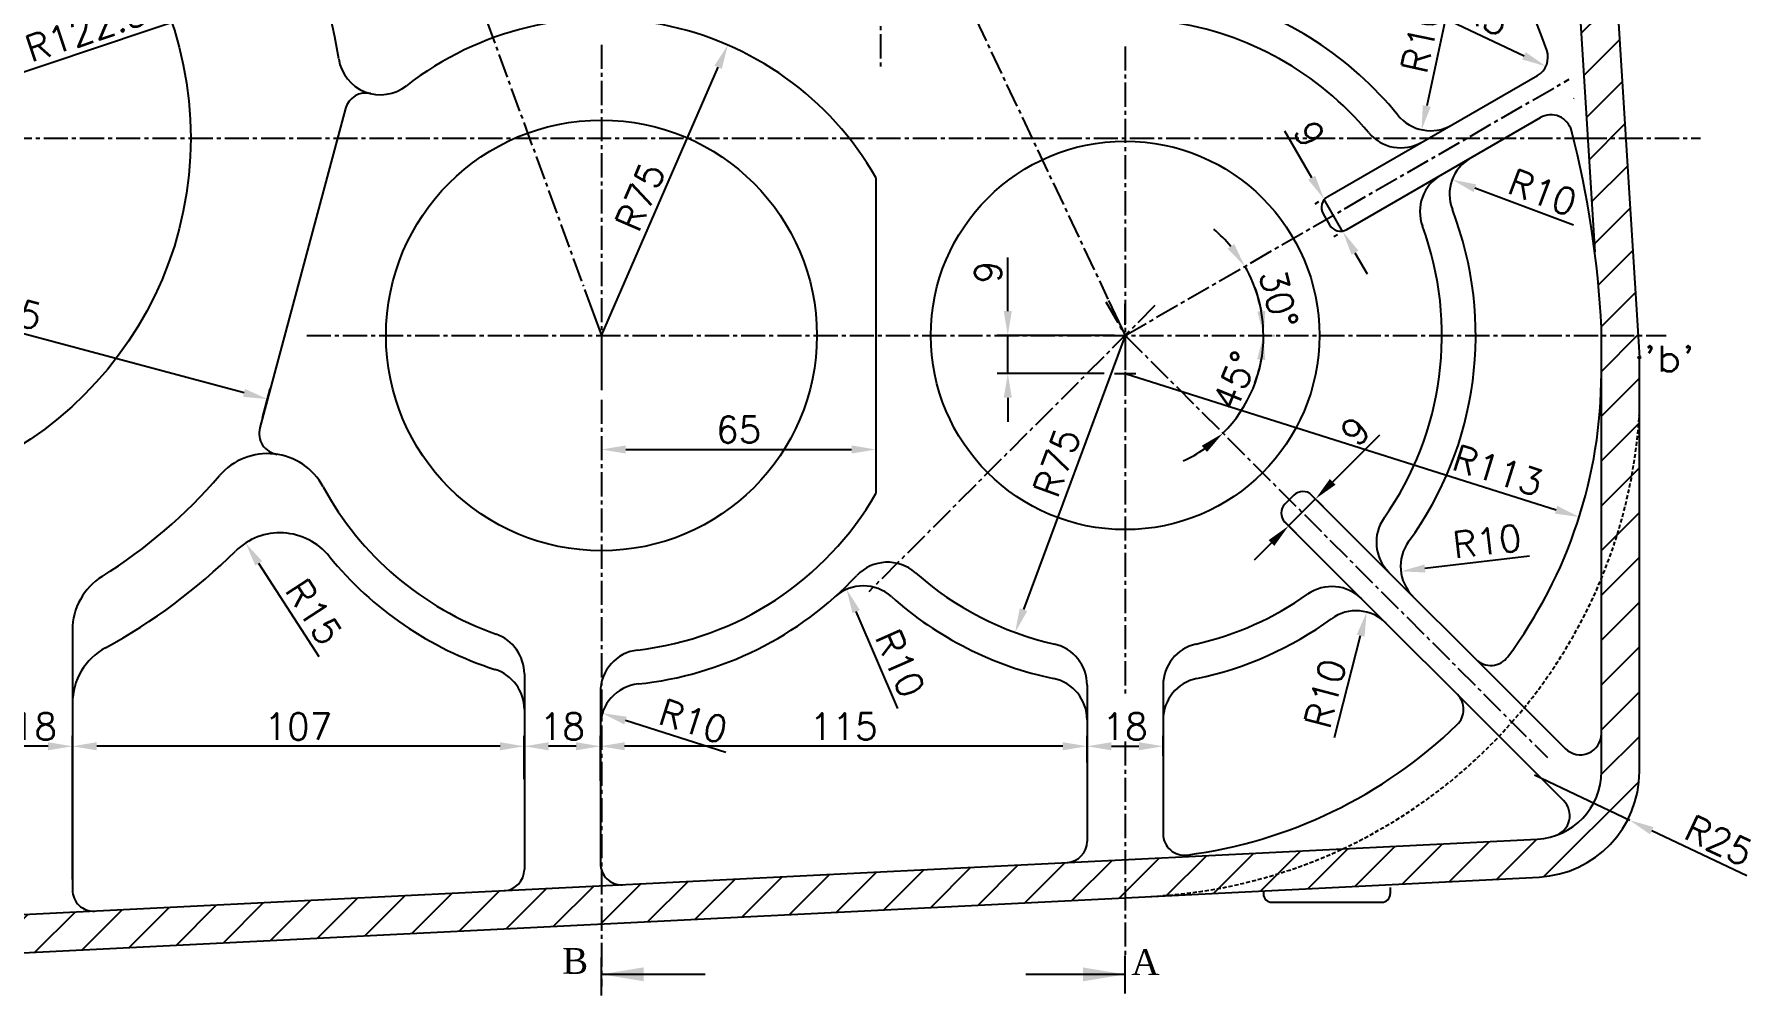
# Model space of a CAD drawing. Header units: millimetres. Extents: x -3508 to 12243, y -3609 to 4092.
# Drawn here: x 7357.6 to 7764.9, y -299.9 to -72.3 of the extents above; entities that cross this region are included whole.
import ezdxf

# ---------------------------------------------------------------- set-up
doc = ezdxf.new("R2010")
doc.units = ezdxf.units.MM
doc.header["$LTSCALE"] = 0.3
doc.header["$PDSIZE"] = -50
doc.linetypes.add('CENTER2', pattern=[28.575, 19.05, -3.175, 3.175, -3.175])
doc.linetypes.add('HIDDEN2', pattern=[4.7625, 3.175, -1.5875])
doc.layers.add('AM_8', color=1, linetype='Continuous', lineweight=25)
doc.layers.add('center', color=1, linetype='CENTER2')
doc.layers.add('hidden', color=4, linetype='HIDDEN2')
doc.styles.add('ROMANTIC', font='romantic.ttf')
doc.styles.add('rs', font='romans.shx')
doc.styles.get("Standard").update_dxf_attribs({"font": 'romans.shx', "width": 1.2})
doc.dimstyles.new('ISO-25', dxfattribs={"dimscale": 2.5, "dimtxt": 2.5, "dimasz": 2.5, "dimexe": 0.7, "dimexo": 0.625, "dimtad": 1, "dimdec": 3, "dimlfac": -1, "dimzin": 9, "dimdsep": 46, "dimtxsty": 'Standard', "dimcen": 2.5, "dimclrd": 1, "dimclre": 1, "dimclrt": 7, "dimazin": 0, "dimtfac": 0.65, "dimtdec": 3, "dimtmove": 0, "dimatfit": 3, "dimfxl": 0, "dimtolj": 1, "dimarcsym": 0})
doc.dimstyles.new('sarab', dxfattribs={"dimscale": 3, "dimtxt": 2.5, "dimasz": 2.3, "dimexe": 1, "dimexo": 1, "dimtad": 1, "dimdec": 3, "dimdsep": 46, "dimtxsty": 'rs', "dimcen": 0, "dimclrd": 1, "dimclre": 1, "dimclrt": 7, "dimadec": 3, "dimazin": 2, "dimtfac": 1, "dimtdec": 3, "dimtmove": 0, "dimatfit": 3, "dimfxl": 0, "dimarcsym": 0})
doc.dimstyles.new('sarab$0', dxfattribs={"dimscale": 3, "dimtxt": 2.5, "dimasz": 2.3, "dimexe": 1, "dimexo": 1, "dimtad": 1, "dimdec": 3, "dimdsep": 46, "dimtxsty": 'rs', "dimcen": 0, "dimclrd": 1, "dimclre": 1, "dimclrt": 7, "dimadec": 3, "dimazin": 2, "dimtfac": 1, "dimtdec": 3, "dimtmove": 0, "dimatfit": 3, "dimfxl": 0, "dimarcsym": 0})
doc.dimstyles.new('sarab$4', dxfattribs={"dimscale": 3, "dimtxt": 2.5, "dimasz": 2.3, "dimexe": 1, "dimexo": 1, "dimtad": 1, "dimdec": 3, "dimdsep": 46, "dimtxsty": 'rs', "dimcen": 0, "dimclrd": 1, "dimclre": 1, "dimclrt": 7, "dimadec": 3, "dimazin": 2, "dimtfac": 1, "dimtdec": 3, "dimtmove": 0, "dimatfit": 2, "dimfxl": 0, "dimarcsym": 0})

# ---------------------------------------------------------------- blocks, each defined once
blk = doc.blocks.new('*D2')
at = {"color": 1, "lineweight": -2, "transparency": 16777216}
for start, end in [(40.0793, 50.1586), (360, 30), (339.8414, 349.9207)]:
    blk.add_arc((7615.86, -143.57), 32.73, start, end, dxfattribs=at)
at = {"color": 1, "transparency": 16777216}
for points in [[(7641.69, -121.95), (7640.12, -123.05), (7644.21, -127.21)], [(7647.13, -149.22), (7649.04, -149.39), (7648.59, -143.57)]]:
    blk.add_solid(points, dxfattribs=at)
at = {"layer": 'Defpoints', "color": 0, "transparency": 16777216}
for p in [(7721.01, -82.87), (7646.62, -132.38), (7422.08, -143.57), (7615.86, -143.57), (7743.99, -143.57)]:
    blk.add_point(p, dxfattribs=at)
at = {"color": 7, "transparency": 16777216, "insert": (7652.26, -134.9), "char_height": 6.25, "attachment_point": 5, "rotation": 283.4033, "style": 'rs'}
blk.add_mtext('30°', dxfattribs=at)
blk = doc.blocks.new('*D3')
at = {"color": 1, "lineweight": -2, "transparency": 16777216}
blk.add_line((7651.09, -143.57), (7651.13, -143.57), dxfattribs=at)
for start, end in [(10.0676, 20.1352), (315, 0), (294.8648, 304.9324)]:
    blk.add_arc((7615.86, -143.57), 32.77, start, end, dxfattribs=at)
at = {"color": 1, "transparency": 16777216}
for points in [[(7649.08, -137.76), (7647.17, -137.93), (7648.63, -143.57)], [(7634.01, -169.7), (7635.24, -171.17), (7639.03, -166.74)]]:
    blk.add_solid(points, dxfattribs=at)
at = {"layer": 'Defpoints', "color": 0, "transparency": 16777216}
for p in [(7422.08, -143.57), (7615.86, -143.57), (7648.59, -143.57), (7647.51, -152.05), (7715.84, -243.55)]:
    blk.add_point(p, dxfattribs=at)
at = {"color": 7, "transparency": 16777216, "insert": (7641.8, -154.32), "char_height": 6.25, "attachment_point": 5, "rotation": 67.4946, "style": 'rs'}
blk.add_mtext('45°', dxfattribs=at)
blk = doc.blocks.new('*D4')
at = {"color": 1, "lineweight": -2, "transparency": 16777216}
for p, q in [((7665.01, -178.23), (7676.15, -167.1)), ((7654.58, -188.66), (7660.95, -182.29)), ((7659.7, -181.05), (7662.72, -184.06)), ((7653.34, -187.41), (7656.35, -190.43)), ((7650.52, -192.72), (7646.45, -196.79))]:
    blk.add_line(p, q, dxfattribs=at)
at = {"color": 1, "transparency": 16777216}
for points in [[(7664.34, -177.55), (7665.69, -178.91), (7660.95, -182.29)], [(7649.84, -192.05), (7651.2, -193.4), (7654.58, -188.66)]]:
    blk.add_solid(points, dxfattribs=at)
at = {"layer": 'Defpoints', "color": 0, "transparency": 16777216}
for p in [(7657.94, -179.28), (7651.57, -185.65), (7654.58, -188.66)]:
    blk.add_point(p, dxfattribs=at)
at = {"color": 7, "transparency": 16777216, "insert": (7670.36, -166.25), "char_height": 6.25, "attachment_point": 5, "rotation": 45, "style": 'rs'}
blk.add_mtext('9', dxfattribs=at)
blk = doc.blocks.new('*D5')
at = {"color": 1, "lineweight": -2, "transparency": 16777216}
for p, q in [((7588.08, -137.82), (7588.08, -125.08)), ((7613.36, -143.57), (7585.58, -143.57)), ((7588.08, -152.57), (7588.08, -143.57)), ((7610.86, -152.57), (7585.58, -152.57)), ((7588.08, -158.32), (7588.08, -164.07))]:
    blk.add_line(p, q, dxfattribs=at)
at = {"color": 1, "transparency": 16777216}
for points in [[(7587.12, -137.82), (7589.03, -137.82), (7588.08, -143.57)], [(7587.12, -158.32), (7589.03, -158.32), (7588.08, -152.57)]]:
    blk.add_solid(points, dxfattribs=at)
at = {"layer": 'Defpoints', "color": 0, "transparency": 16777216}
for p in [(7588.08, -143.57), (7615.86, -143.57), (7613.36, -152.57)]:
    blk.add_point(p, dxfattribs=at)
at = {"color": 7, "transparency": 16777216, "insert": (7583.39, -128.58), "char_height": 6.25, "attachment_point": 5, "rotation": 90, "style": 'rs'}
blk.add_mtext('9', dxfattribs=at)
blk = doc.blocks.new('*D6')
at = {"color": 1, "lineweight": -2, "transparency": 16777216}
for p, q in [((7606.86, -244.74), (7606.86, -238.37)), ((7624.86, -243.16), (7624.86, -238.37)), ((7612.61, -240.87), (7619.11, -240.87))]:
    blk.add_line(p, q, dxfattribs=at)
at = {"color": 1, "transparency": 16777216}
for points in [[(7612.61, -239.91), (7612.61, -241.83), (7606.86, -240.87)], [(7619.11, -239.91), (7619.11, -241.83), (7624.86, -240.87)]]:
    blk.add_solid(points, dxfattribs=at)
at = {"layer": 'Defpoints', "color": 0, "transparency": 16777216}
for p in [(7624.86, -240.87), (7606.86, -247.24), (7624.86, -245.66)]:
    blk.add_point(p, dxfattribs=at)
at = {"color": 7, "transparency": 16777216, "insert": (7615.86, -236.19), "char_height": 6.25, "attachment_point": 5, "style": 'rs'}
blk.add_mtext('18', dxfattribs=at)
blk = doc.blocks.new('*D7')
at = {"color": 1, "lineweight": -2, "transparency": 16777216}
for p, q in [((7491.61, -249.07), (7491.61, -238.37)), ((7601.11, -240.87), (7497.36, -240.87))]:
    blk.add_line(p, q, dxfattribs=at)
at = {"color": 1, "transparency": 16777216}
for points in [[(7497.36, -239.91), (7497.36, -241.83), (7491.61, -240.87)], [(7601.11, -239.91), (7601.11, -241.83), (7606.86, -240.87)]]:
    blk.add_solid(points, dxfattribs=at)
at = {"layer": 'Defpoints', "color": 0, "transparency": 16777216}
for p in [(7491.61, -240.87), (7606.86, -240.87), (7491.61, -251.57)]:
    blk.add_point(p, dxfattribs=at)
at = {"color": 7, "transparency": 16777216, "insert": (7549.24, -236.19), "char_height": 6.25, "attachment_point": 5, "style": 'rs'}
blk.add_mtext('115', dxfattribs=at)
blk = doc.blocks.new('*D8')
at = {"color": 1, "lineweight": -2, "transparency": 16777216}
blk.add_line((7485.86, -240.87), (7479.36, -240.87), dxfattribs=at)
at = {"color": 1, "transparency": 16777216}
for points in [[(7479.36, -239.91), (7479.36, -241.83), (7473.61, -240.87)], [(7485.86, -239.91), (7485.86, -241.83), (7491.61, -240.87)]]:
    blk.add_solid(points, dxfattribs=at)
at = {"layer": 'Defpoints', "color": 0, "transparency": 16777216}
for p in [(7473.61, -240.87), (7473.61, -240.87), (7491.61, -240.87)]:
    blk.add_point(p, dxfattribs=at)
at = {"color": 7, "transparency": 16777216, "insert": (7482.61, -236.19), "char_height": 6.25, "attachment_point": 5, "style": 'rs'}
blk.add_mtext('18', dxfattribs=at)
blk = doc.blocks.new('*D9')
at = {"color": 1, "lineweight": -2, "transparency": 16777216}
for p, q in [((7366.61, -272.4), (7366.61, -238.37)), ((7473.61, -248.66), (7473.61, -238.37)), ((7467.86, -240.87), (7372.36, -240.87))]:
    blk.add_line(p, q, dxfattribs=at)
at = {"color": 1, "transparency": 16777216}
for points in [[(7372.36, -239.91), (7372.36, -241.83), (7366.61, -240.87)], [(7467.86, -239.91), (7467.86, -241.83), (7473.61, -240.87)]]:
    blk.add_solid(points, dxfattribs=at)
at = {"layer": 'Defpoints', "color": 0, "transparency": 16777216}
for p in [(7366.61, -240.87), (7473.61, -251.16), (7366.61, -274.9)]:
    blk.add_point(p, dxfattribs=at)
at = {"color": 7, "transparency": 16777216, "insert": (7420.11, -236.19), "char_height": 6.25, "attachment_point": 5, "style": 'rs'}
blk.add_mtext('107', dxfattribs=at)
blk = doc.blocks.new('*D10')
at = {"color": 1, "lineweight": -2, "transparency": 16777216}
blk.add_line((7360.86, -240.87), (7354.36, -240.87), dxfattribs=at)
at = {"color": 1, "transparency": 16777216}
for points in [[(7354.36, -239.91), (7354.36, -241.83), (7348.61, -240.87)], [(7360.86, -239.91), (7360.86, -241.83), (7366.61, -240.87)]]:
    blk.add_solid(points, dxfattribs=at)
at = {"layer": 'Defpoints', "color": 0, "transparency": 16777216}
for p in [(7348.61, -240.87), (7348.61, -240.87), (7366.61, -240.87)]:
    blk.add_point(p, dxfattribs=at)
at = {"color": 7, "transparency": 16777216, "insert": (7357.61, -236.19), "char_height": 6.25, "attachment_point": 5, "style": 'rs'}
blk.add_mtext('18', dxfattribs=at)
blk = doc.blocks.new('*D36')
at = {"color": 1, "lineweight": -2, "transparency": 16777216}
blk.add_line((7615.86, -143.57), (7591.81, -208.51), dxfattribs=at)
at = {"color": 1, "transparency": 16777216}
blk.add_solid([(7590.91, -208.18), (7592.7, -208.84), (7589.81, -213.9)], dxfattribs=at)
at = {"layer": 'Defpoints', "color": 0, "transparency": 16777216}
for p in [(7615.86, -143.57), (7589.81, -213.9)]:
    blk.add_point(p, dxfattribs=at)
at = {"color": 7, "transparency": 16777216, "insert": (7599.71, -173.67), "char_height": 6.25, "attachment_point": 5, "rotation": 69.671, "style": 'rs'}
blk.add_mtext('R75', dxfattribs=at)
blk = doc.blocks.new('*D37')
at = {"color": 1, "lineweight": -2, "transparency": 16777216}
for p, q in [((7298.95, -132.89), (7300.78, -126.07)), ((7407.26, -157.19), (7305.69, -129.97)), ((7411.64, -163.08), (7413.46, -156.26))]:
    blk.add_line(p, q, dxfattribs=at)
at = {"color": 1, "transparency": 16777216}
for points in [[(7305.93, -129.04), (7305.44, -130.89), (7300.13, -128.48)], [(7407.51, -156.26), (7407.02, -158.11), (7412.82, -158.67)]]:
    blk.add_solid(points, dxfattribs=at)
at = {"layer": 'Defpoints', "color": 0, "transparency": 16777216}
for p in [(7300.13, -128.48), (7298.3, -135.3), (7410.99, -165.5)]:
    blk.add_point(p, dxfattribs=at)
at = {"color": 7, "transparency": 16777216, "insert": (7347.51, -136.32), "char_height": 6.25, "attachment_point": 5, "rotation": 345, "style": 'rs'}
blk.add_mtext('116.5', dxfattribs=at)
blk = doc.blocks.new('*D39')
at = {"color": 1, "lineweight": -2, "transparency": 16777216}
blk.add_line((7308.61, -96.82), (7419.26, -59.57), dxfattribs=at)
at = {"color": 1, "transparency": 16777216}
blk.add_solid([(7418.95, -58.66), (7419.57, -60.48), (7424.71, -57.73)], dxfattribs=at)
at = {"layer": 'Defpoints', "color": 0, "transparency": 16777216}
for p in [(7424.71, -57.73), (7308.61, -96.82)]:
    blk.add_point(p, dxfattribs=at)
at = {"color": 7, "transparency": 16777216, "insert": (7369.88, -71.25), "char_height": 6.25, "attachment_point": 5, "rotation": 18.6092, "style": 'rs'}
blk.add_mtext('R122.5', dxfattribs=at)
blk = doc.blocks.new('*D40')
at = {"color": 1, "lineweight": -2, "transparency": 16777216}
blk.add_line((7491.86, -143.57), (7519.5, -80.08), dxfattribs=at)
at = {"color": 1, "transparency": 16777216}
blk.add_solid([(7518.62, -79.69), (7520.38, -80.46), (7521.79, -74.8)], dxfattribs=at)
at = {"layer": 'Defpoints', "color": 0, "transparency": 16777216}
for p in [(7521.79, -74.8), (7491.86, -143.57)]:
    blk.add_point(p, dxfattribs=at)
at = {"color": 7, "transparency": 16777216, "insert": (7501.03, -110.77), "char_height": 6.25, "attachment_point": 5, "rotation": 66.4799, "style": 'rs'}
blk.add_mtext('R75', dxfattribs=at)
blk = doc.blocks.new('*D41')
at = {"color": 1, "lineweight": -2, "transparency": 16777216}
for p, q in [((7556.86, -146.07), (7556.86, -173.09)), ((7497.61, -170.59), (7551.11, -170.59))]:
    blk.add_line(p, q, dxfattribs=at)
at = {"color": 1, "transparency": 16777216}
for points in [[(7497.61, -169.63), (7497.61, -171.55), (7491.86, -170.59)], [(7551.11, -169.63), (7551.11, -171.55), (7556.86, -170.59)]]:
    blk.add_solid(points, dxfattribs=at)
at = {"layer": 'Defpoints', "color": 0, "transparency": 16777216}
for p in [(7556.86, -143.57), (7491.86, -170.59), (7556.86, -170.59)]:
    blk.add_point(p, dxfattribs=at)
at = {"color": 7, "transparency": 16777216, "insert": (7524.36, -165.9), "char_height": 6.25, "attachment_point": 5, "style": 'rs'}
blk.add_mtext('65', dxfattribs=at)
blk = doc.blocks.new('*D225')
at = {"color": 1, "lineweight": -2, "transparency": 16777216}
blk.add_line((7692.54, -64.85), (7687.27, -89.24), dxfattribs=at)
at = {"color": 1, "transparency": 16777216}
blk.add_solid([(7686.33, -89.04), (7688.21, -89.44), (7686.06, -94.86)], dxfattribs=at)
at = {"layer": 'Defpoints', "color": 0, "transparency": 16777216}
for p in [(7688.17, -85.08), (7686.06, -94.86)]:
    blk.add_point(p, dxfattribs=at)
at = {"color": 7, "transparency": 16777216, "insert": (7685.93, -73.25), "char_height": 6.25, "attachment_point": 5, "rotation": 77.8115, "style": 'rs'}
blk.add_mtext('R10', dxfattribs=at)
blk = doc.blocks.new('*D226')
at = {"color": 1, "lineweight": -2, "transparency": 16777216}
blk.add_line((7693.14, -69.21), (7710.3, -77.37), dxfattribs=at)
at = {"color": 1, "transparency": 16777216}
blk.add_solid([(7710.71, -76.5), (7709.89, -78.23), (7715.49, -79.84)], dxfattribs=at)
at = {"layer": 'Defpoints', "color": 0, "transparency": 16777216}
for p in [(7710.98, -77.69), (7715.49, -79.84)]:
    blk.add_point(p, dxfattribs=at)
at = {"color": 7, "transparency": 16777216, "insert": (7701.14, -67.82), "char_height": 6.25, "attachment_point": 5, "rotation": 334.5711, "style": 'rs'}
blk.add_mtext('R5', dxfattribs=at)
blk = doc.blocks.new('*D234')
at = {"color": 1, "lineweight": -2, "transparency": 16777216}
blk.add_line((7425.05, -219.65), (7410.74, -197.57), dxfattribs=at)
at = {"color": 1, "transparency": 16777216}
blk.add_solid([(7411.54, -197.05), (7409.93, -198.09), (7407.61, -192.74)], dxfattribs=at)
at = {"layer": 'Defpoints', "color": 0, "transparency": 16777216}
for p in [(7407.61, -192.74), (7415.77, -205.33)]:
    blk.add_point(p, dxfattribs=at)
at = {"color": 7, "transparency": 16777216, "insert": (7423.77, -209.04), "char_height": 6.25, "attachment_point": 5, "rotation": 302.9618, "style": 'rs'}
blk.add_mtext('R15', dxfattribs=at)
blk = doc.blocks.new('*D235')
at = {"color": 1, "lineweight": -2, "transparency": 16777216}
blk.add_line((7521.34, -242.31), (7497.56, -234.78), dxfattribs=at)
at = {"color": 1, "transparency": 16777216}
blk.add_solid([(7497.85, -233.86), (7497.27, -235.69), (7492.08, -233.04)], dxfattribs=at)
at = {"layer": 'Defpoints', "color": 0, "transparency": 16777216}
for p in [(7492.08, -233.04), (7501.61, -236.06)]:
    blk.add_point(p, dxfattribs=at)
at = {"color": 7, "transparency": 16777216, "insert": (7513.61, -234.94), "char_height": 6.25, "attachment_point": 5, "rotation": 342.4286, "style": 'rs'}
blk.add_mtext('R10', dxfattribs=at)
blk = doc.blocks.new('*D236')
at = {"color": 1, "lineweight": -2, "transparency": 16777216}
blk.add_line((7562.07, -231.89), (7552.18, -208.99), dxfattribs=at)
at = {"color": 1, "transparency": 16777216}
blk.add_solid([(7553.06, -208.61), (7551.3, -209.37), (7549.9, -203.71)], dxfattribs=at)
at = {"layer": 'Defpoints', "color": 0, "transparency": 16777216}
for p in [(7549.9, -203.71), (7553.86, -212.89)]:
    blk.add_point(p, dxfattribs=at)
at = {"color": 7, "transparency": 16777216, "insert": (7562.57, -221.22), "char_height": 6.25, "attachment_point": 5, "rotation": 293.3545, "style": 'rs'}
blk.add_mtext('R10', dxfattribs=at)
blk = doc.blocks.new('*D237')
at = {"color": 1, "lineweight": -2, "transparency": 16777216}
blk.add_line((7665.42, -238.83), (7671.62, -214.67), dxfattribs=at)
at = {"color": 1, "transparency": 16777216}
blk.add_solid([(7670.7, -214.43), (7672.55, -214.91), (7673.05, -209.1)], dxfattribs=at)
at = {"layer": 'Defpoints', "color": 0, "transparency": 16777216}
for p in [(7673.05, -209.1), (7670.57, -218.78)]:
    blk.add_point(p, dxfattribs=at)
at = {"color": 7, "transparency": 16777216, "insert": (7663.27, -228.37), "char_height": 6.25, "attachment_point": 5, "rotation": 75.5986, "style": 'rs'}
blk.add_mtext('R10', dxfattribs=at)
blk = doc.blocks.new('*D238')
at = {"color": 1, "lineweight": -2, "transparency": 16777216}
blk.add_line((7711.63, -195.88), (7686.85, -198.77), dxfattribs=at)
at = {"color": 1, "transparency": 16777216}
blk.add_solid([(7686.74, -197.82), (7686.96, -199.72), (7681.14, -199.44)], dxfattribs=at)
at = {"layer": 'Defpoints', "color": 0, "transparency": 16777216}
for p in [(7681.14, -199.44), (7691.07, -198.28)]:
    blk.add_point(p, dxfattribs=at)
at = {"color": 7, "transparency": 16777216, "insert": (7701.55, -192.34), "char_height": 6.25, "attachment_point": 5, "rotation": 6.6528, "style": 'rs'}
blk.add_mtext('R10', dxfattribs=at)
blk = doc.blocks.new('*D239')
at = {"color": 1, "lineweight": -2, "transparency": 16777216}
blk.add_line((7722.05, -117.46), (7698.69, -108.71), dxfattribs=at)
at = {"color": 1, "transparency": 16777216}
blk.add_solid([(7699.02, -107.81), (7698.35, -109.61), (7693.3, -106.69)], dxfattribs=at)
at = {"layer": 'Defpoints', "color": 0, "transparency": 16777216}
for p in [(7693.3, -106.69), (7702.67, -110.2)]:
    blk.add_point(p, dxfattribs=at)
at = {"color": 7, "transparency": 16777216, "insert": (7714.71, -109.7), "char_height": 6.25, "attachment_point": 5, "rotation": 339.4685, "style": 'rs'}
blk.add_mtext('R10', dxfattribs=at)
blk = doc.blocks.new('*D305')
at = {"color": 1, "lineweight": -2, "transparency": 16777216}
for p, q in [((7712.77, -247.66), (7735.35, -258.4)), ((7763.07, -271.58), (7740.54, -260.87))]:
    blk.add_line(p, q, dxfattribs=at)
at = {"color": 1, "transparency": 16777216}
blk.add_solid([(7740.95, -260), (7740.13, -261.73), (7735.35, -258.4)], dxfattribs=at)
at = {"layer": 'Defpoints', "color": 0, "transparency": 16777216}
for p in [(7712.77, -247.66), (7735.35, -258.4)]:
    blk.add_point(p, dxfattribs=at)
at = {"color": 7, "transparency": 16777216, "insert": (7756.42, -263.22), "char_height": 6.25, "attachment_point": 5, "rotation": 334.5688, "style": 'rs'}
blk.add_mtext('R25', dxfattribs=at)
blk = doc.blocks.new('*D1086')
at = {"color": 1, "lineweight": -2, "transparency": 16777216}
blk.add_line((7615.86, -152.57), (7717.88, -184.85), dxfattribs=at)
at = {"color": 1, "transparency": 16777216}
blk.add_solid([(7718.17, -183.93), (7717.59, -185.76), (7723.36, -186.58)], dxfattribs=at)
at = {"layer": 'Defpoints', "color": 0, "transparency": 16777216}
for p in [(7615.86, -152.57), (7723.36, -186.58)]:
    blk.add_point(p, dxfattribs=at)
at = {"color": 7, "transparency": 16777216, "insert": (7704.1, -175.57), "char_height": 6.25, "attachment_point": 5, "rotation": 342.4451, "style": 'rs'}
blk.add_mtext('R113', dxfattribs=at)
blk = doc.blocks.new('*D1103')
at = {"color": 1, "lineweight": -2, "transparency": 16777216}
for p, q in [((7660.03, -106.24), (7653.66, -95.2)), ((7661.68, -111.93), (7660.74, -112.47)), ((7667.41, -119.01), (7662.91, -111.22)), ((7666.18, -119.72), (7665.24, -120.26)), ((7670.28, -123.99), (7673.16, -128.97))]:
    blk.add_line(p, q, dxfattribs=at)
at = {"color": 1, "transparency": 16777216}
for points in [[(7660.86, -105.76), (7659.21, -106.71), (7662.91, -111.22)], [(7671.11, -123.51), (7669.46, -124.47), (7667.41, -119.01)]]:
    blk.add_solid(points, dxfattribs=at)
at = {"layer": 'Defpoints', "color": 0, "transparency": 16777216}
for p in [(7662.91, -111.22), (7663.84, -110.68), (7668.34, -118.47)]:
    blk.add_point(p, dxfattribs=at)
at = {"color": 7, "transparency": 16777216, "insert": (7659.47, -95.88), "char_height": 6.25, "attachment_point": 5, "rotation": 300, "style": 'rs'}
blk.add_mtext('9', dxfattribs=at)

msp = doc.modelspace()

# ---------------------------------------------------------------- hatches: boundary and pattern name
msp.add_hatch(color=256).paths.add_polyline_path([(7737.3433, -148.8036, 1), (7737.8433, -148.8036, 1)])
at = {"layer": 'AM_8'}
h = msp.add_hatch(dxfattribs=at)
h.set_pattern_fill('_U', color=256, scale=7.5, angle=45, style=0, pattern_type=0)
h.set_pattern_definition([(45, (0, 0), (-5.303301, 5.303301), [])])
h.paths.add_polyline_path([(7186.2827, -248.6793, -0.22474598), (7188.1135, -252.5466), (7188.1135, -272.3235, 0.41421356), (7193.1135, -277.3235), (7218.6135, -277.3235), (7218.6135, -269.812, -0.04964092)], flags=17)
h.paths.add_polyline_path([(7218.6135, -269.812), (7218.6135, -277.3235), (7234.8249, -277.3235, -0.02291862)], flags=17)
h.paths.add_polyline_path([(7308.6135, -291.8235, -0.02572973), (7288.5841, -290.7922, -0.36879275), (7291.1135, -293.755), (7291.1135, -296.8235, 0.41421356), (7294.1135, -299.8235), (7308.6135, -299.8235)])
h.paths.add_polyline_path([(7326.1135, -293.7485, -0.27450317), (7327.6774, -291.1146), (7318.3377, -291.5809, -0.01247274), (7308.6135, -291.8235), (7308.6135, -299.8235), (7323.1135, -299.8235, 0.41421356), (7326.1135, -296.8235)])
h.paths.add_polyline_path([(7192.1135, 93.6765), (7157.6135, 93.6765), (7156.9785, 89.6765), (7195.1135, 89.6765), (7195.1135, 90.6765, 0.41421356)])
h.paths.add_polyline_path([(7140.5412, -176.496, -0.11111958), (7138.6135, -167.9291), (7138.6135, -96.8235), (7129.6135, -96.8235), (7129.6135, -167.9291, 0.11111959), (7132.4087, -180.3512, 0.28975725), (7308.6135, -291.8235), (7308.6135, -282.8235, -0.28975726)])
h.paths.add_polyline_path([(7140.7159, -70.1702), (7161.4189, 60.2443, -0.36881883), (7171.2952, 68.6765), (7192.1135, 68.6765), (7193.3468, 68.9417, 0.29491517), (7195.1135, 71.6765), (7195.1135, 89.6765), (7156.9785, 89.6765), (7131.8272, -68.7591, 0.03937884), (7129.6135, -96.8235), (7138.6135, -96.8235, -0.03937884)])
h.paths.add_polyline_path([(7722.6135, 93.6765), (7690.6135, 93.6765, 0.41421356), (7687.6135, 90.6765), (7687.6135, 89.6765), (7722.8609, 89.6765)])
h.paths.add_polyline_path([(7737.6135, -162.3798), (7737.6135, -152.5735, 0.01544673), (7737.3807, -145.0409), (7737.29, -143.5735), (7728.6135, -143.5735), (7728.6135, -201.1722, 0.08215488)])
h.paths.add_polyline_path([(7734.398, -96.8235), (7725.3808, -96.8235), (7727.0504, -123.8143, -0.01979954), (7728.6135, -141.876), (7728.6135, -143.5735), (7737.29, -143.5735)])
h.paths.add_polyline_path([(7722.8609, 89.6765), (7687.6135, 89.6765), (7687.6135, 71.6765, 0.41421356), (7690.6135, 68.6765), (7710.4426, 68.6765, -0.39623164), (7715.433, 63.9852), (7725.3808, -96.8235), (7734.398, -96.8235)])
h.paths.add_polyline_path([(7615.8635, -267.7143), (7491.8635, -273.9056), (7491.8635, -282.9168), (7615.8635, -276.7255)])
h.paths.add_polyline_path([(7667.4305, -265.1396), (7615.8635, -267.7143), (7615.8635, -276.7255), (7621.9474, -276.4218, 0.09692988)])
h.paths.add_polyline_path([(7713.8602, -271.8326, 0.39967594), (7737.6135, -246.8637), (7737.6135, -162.3798, -0.08215488), (7728.6135, -201.1722), (7728.6135, -246.8637, -0.39967594), (7713.4114, -262.8438), (7667.4305, -265.1396, -0.09692988), (7621.9474, -276.4218)])
edge = h.paths.add_edge_path()
edge.add_line((7491.8635, -282.9168), (7318.3377, -291.5809))
edge.add_arc((7308.6135, -96.8235), 195, 270.000001, 272.858395, ccw=False)
edge.add_line((7308.6135, -291.8235), (7308.6135, -282.8235))
edge.add_arc((7308.6135, -96.8235), 186, 270.000001, 272.858395)
edge.add_line((7317.8889, -282.5921), (7491.8635, -273.9056))
edge.add_line((7491.8635, -273.9056), (7491.8635, -282.9168))
h.paths.add_polyline_path([(7185.238, 74.5544), (7185.238, 87.7985), (7175.863, 87.7985), (7175.863, 74.5544)], flags=24)

# ---------------------------------------------------------------- linework, layer by layer
for p, q in [((7722.6135, 93.6765), (7737.6135, -148.8036)), ((7715.433, 63.9852), (7727.0504, -123.8143)), ((7663.843, -110.6764), (7713.4761, -82.0207)), ((7722.0603, -87.457), (7722.1626, -87.3979)), ((7431.253, -89.8714), (7410.9891, -165.497)), ((7668.343, -118.4707), (7714.1881, -92.002)), ((7556.8635, -106.157), (7556.8635, -180.9901)), ((7662.7449, -114.7745), (7664.2449, -117.3726)), ((7728.6135, -246.8637), (7728.6135, -141.876)), ((7737.6135, -149.0528), (7737.6135, -148.5545)), ((7737.6135, -246.8637), (7737.6135, -148.8036)), ((7655.8148, -181.404), (7653.6937, -183.5251)), ((7655.8153, -181.4035), (7655.8148, -181.404)), ((7660.0254, -181.3715), (7720.078, -241.4241)), ((7653.6935, -187.7675), (7719.674, -253.748)), ((7366.6135, -213.345), (7366.6135, -274.9034)), ((7473.6135, -223.7417), (7473.6135, -270.0602)), ((7491.6135, -228.0125), (7491.6135, -268.6622)), ((7606.8635, -226.4228), (7606.8635, -263.4071)), ((7624.8635, -226.4228), (7624.8635, -261.6623)), ((7317.8889, -282.5921), (7713.4114, -262.8438)), ((7327.6774, -291.1146), (7713.8602, -271.8326)), ((7648.6135, -275.0903), (7648.6135, -275.8235)), ((7648.6135, -275.0903), (7648.6135, -275.3235)), ((7678.6135, -274.3235), (7678.6135, -275.3235)), ((7678.6135, -274.3235), (7678.6135, -275.8235)), ((7650.6135, -277.8235), (7676.6135, -277.8235))]:
    msp.add_line(p, q)
at = {"color": 60}
for p, q in [((7487.8844, -132.6605), (7491.8635, -143.5735)), ((7611.9519, -135.2881), (7615.8635, -143.5735)), ((7491.8635, -143.5735), (7491.8635, -156.4984)), ((7615.8635, -143.5735), (7615.8635, -151.8344)), ((7491.8635, -299.9171), (7491.8635, -290.9002)), ((7615.8635, -299.403), (7615.8635, -290.3861))]:
    msp.add_line(p, q, dxfattribs=at)
at = {"color": 1}
for p, q in [((7615.8635, -141.0735), (7615.8635, -136.0735)), ((7613.3635, -152.5735), (7618.3635, -152.5735))]:
    msp.add_line(p, q, dxfattribs=at)
for centre, radius in [((7308.6135, -96.8235), 86), ((7491.8635, -143.5735), 51), ((7615.8635, -143.5735), 46), ((7737.5933, -148.8036), 0.25)]:
    msp.add_circle(centre, radius)
for centre, radius, start, end in [((7499.8635, -152.5735), 229, 19.529911, 45.311244), ((7308.6135, -96.8235), 122.5, 8.791049, 48.021531), ((7615.8635, -143.5735), 83, 38.969808, 75.235649), ((7491.8635, -143.5735), 75, 29.926435, 127.978915), ((7615.8635, -143.5735), 75, 39.822022, 81.807734), ((7710.9761, -77.6906), 5, 300, 19.529911), ((7439.5569, -76.5734), 10, 188.791049, 307.978915), ((7436.0826, -91.1655), 5, 76.607364, 165), ((7688.1689, -85.0848), 10, 218.969808, 300), ((7716.6881, -96.3321), 5, 14.541305, 120), ((7681.1467, -89.1391), 10, 219.822022, 300), ((7499.8635, -152.5735), 229, 2.677488, 14.541305), ((7702.6689, -110.1996), 10, 120, 201.030192), ((7695.6467, -114.2539), 10, 120, 200.177978), ((7665.343, -113.2745), 3, 120, 210), ((7615.8635, -143.5735), 83, 323.969813, 21.030192), ((7666.843, -115.8726), 3, 210, 300), ((7615.8635, -143.5735), 75, 324.822028, 20.177978), ((7491.8635, -143.4868), 237.0309, 2.886308, 2.894619), ((7615.8635, -152.5735), 112.75, 323.466396, 0), ((7615.6135, -154.5735), 122, 0, 0.409645), ((7415.8188, -166.7911), 5, 165, 261.29955), ((7412.7934, -186.5609), 15, 28.531238, 139.259384), ((7308.6135, -96.8235), 122.5, 302.066899, 319.259384), ((7491.8635, -143.5735), 75, 208.531238, 250.58835), ((7491.8635, -143.5735), 75, 276.586662, 330.073565), ((7657.9364, -183.5251), 3, 45.88756, 135), ((7655.815, -185.6464), 3, 135, 225), ((7685.3396, -192.5436), 10, 144.822028, 225), ((7415.7705, -205.3299), 15, 39.062455, 134.641503), ((7308.6135, -96.8235), 137.5, 298.599782, 314.641503), ((7691.0733, -198.2772), 10, 143.969813, 225), ((7491.8635, -143.5735), 83, 219.062455, 252.316216), ((7559.6054, -207.2919), 10, 48.558152, 136.753084), ((7381.6135, -213.345), 15, 122.066899, 180), ((7491.8635, -143.5735), 83, 276.017875, 316.753084), ((7553.8635, -212.8917), 10, 48.189686, 131.81031), ((7615.8635, -143.5735), 75, 228.558152, 257.083588), ((7664.8335, -213.0497), 10, 45, 125.177984), ((7615.8635, -143.5735), 83, 228.189686, 258.211417), ((7615.8635, -143.5735), 75, 282.916422, 305.177984), ((7615.8635, -143.5735), 83, 281.788592, 306.030197), ((7670.5672, -218.7833), 10, 45, 126.030197), ((7463.6135, -223.7417), 10, 0, 70.58835), ((7381.6135, -230.7162), 15, 118.599782, 180), ((7501.6135, -228.0125), 10, 96.586662, 180), ((7596.8635, -226.4228), 10, 0, 77.083588), ((7634.8635, -226.4228), 10, 102.916422, 180), ((7702.4415, -216.7165), 5, 225, 323.466396), ((7463.6135, -232.1791), 10, 0, 72.316216), ((7501.6135, -236.061), 10, 96.017875, 180), ((7596.8635, -234.612), 10, 0, 78.211417), ((7634.8635, -234.612), 10, 101.788592, 180), ((7691.0038, -232.1489), 5, 314.086505, 45), ((7615.8635, -154.5735), 113, 277.448191, 314.086505), ((7723.6135, -237.8885), 5, 225, 0), ((7712.6135, -246.8637), 16, 272.858395, 0), ((7712.6135, -246.8637), 25, 272.858395, 0), ((7716.1385, -257.2836), 5, 288.690398, 45), ((7601.8635, -263.4071), 5, 272.858395, 0), ((7629.8635, -261.6623), 5, 180, 277.448191), ((7496.6135, -268.6622), 5, 180, 272.858395), ((7468.6135, -270.0602), 5, 272.858395, 0), ((7371.6135, -274.9034), 5, 180, 272.858395), ((7650.6135, -275.8235), 2, 180, 270), ((7676.6135, -275.8235), 2, 270, 0)]:
    msp.add_arc(centre, radius, start, end)
at = {"layer": 'center'}
for p, q in [((7557.9135, -20.8235), (7557.9135, -80.4322)), ((7562.192, -29.8862), (7611.7992, -134.9645)), ((7455.8462, -44.7932), (7487.608, -131.9026)), ((7491.8635, -74.7306), (7491.8635, -143.5735)), ((7615.8635, -75.1399), (7615.8635, -143.5735)), ((7615.8635, -143.5735), (7721.0115, -82.8663)), ((7119.8007, -96.8235), (7724.2558, -96.8235)), ((7724.1638, -96.8235), (7752.1133, -96.8235)), ((7622.9137, -136.5234), (7555.1759, -204.2611)), ((7611.2603, -135.6005), (7615.8635, -143.5735)), ((7422.0767, -143.5735), (7743.9898, -143.5735)), ((7615.8635, -143.5735), (7715.8446, -243.5547)), ((7615.8635, -152.1646), (7615.8635, -228.582)), ((7491.8635, -158.8235), (7491.8635, -297.7604)), ((7615.8635, -239.7474), (7615.8635, -290.3861))]:
    msp.add_line(p, q, dxfattribs=at)
at = {"layer": 'hidden'}
for start, end in [(318.655402, 356.331403), (272.858395, 318.655402)]:
    msp.add_arc((7615.8635, -154.5735), 122, start, end, dxfattribs=at)

# ---------------------------------------------------------------- texts
at = {"width": 1.2}
msp.add_text("'b'", height=6.1, dxfattribs=at).set_placement((7738.5157, -152.1009))
at = {"style": 'ROMANTIC'}
for s, p in [('B', (7482.5701, -294.7585)), ('A', (7617.3413, -295.0497))]:
    msp.add_text(s, height=6.1, dxfattribs=at).set_placement(p)

# ---------------------------------------------------------------- dimensions: what is measured, and where the dimension line sits
for center, mpoint, dimstyle, override, picture, middle in [((7308.6135, -96.8235), (7424.7088, -57.7323), 'sarab', {"dimscale": 2.5, "dimdec": 2, "dimadec": 2, "dimtdec": 2, "dimatfit": 0}, '*D39', (7371.3749, -75.6907)), ((7688.1689, -85.0848), (7686.0576, -94.8594), 'sarab', {"dimscale": 2.5, "dimdec": 2, "dimadec": 2, "dimtdec": 2, "dimtmove": 1, "dimatfit": 0}, '*D225', (7690.512, -74.2368)), ((7710.9761, -77.6906), (7715.4917, -79.8375), 'sarab', {"dimscale": 2.5, "dimdec": 2, "dimadec": 2, "dimtdec": 2, "dimtmove": 1, "dimatfit": 0}, '*D226', (7699.1254, -72.0561)), ((7491.8635, -143.5735), (7521.7938, -74.8045), 'sarab', {"dimscale": 2.5, "dimdec": 2, "dimadec": 2, "dimtdec": 2, "dimatfit": 0}, '*D40', (7505.3284, -112.636)), ((7702.6689, -110.1996), (7693.3041, -106.6924), 'sarab', {"dimscale": 2.5, "dimdec": 2, "dimadec": 2, "dimtdec": 2, "dimtmove": 1, "dimatfit": 0}, '*D239', (7713.0622, -114.092)), ((7615.8635, -143.5735), (7589.8078, -213.9021), 'sarab', {"dimscale": 2.5, "dimdec": 2, "dimadec": 2, "dimtdec": 2, "dimatfit": 0}, '*D36', (7604.1087, -175.3016)), ((7615.8635, -152.5735), (7723.3625, -186.5812), 'sarab$4', {"dimscale": 2.5, "dimdec": 0, "dimadec": 2, "dimtdec": 2, "dimatfit": 0}, '*D1086', (7702.685, -180.0398)), ((7691.0733, -198.2772), (7681.1406, -199.4357), 'sarab', {"dimscale": 2.5, "dimdec": 2, "dimadec": 2, "dimtdec": 2, "dimtmove": 1, "dimatfit": 0}, '*D238', (7702.0967, -196.9914)), ((7415.7705, -205.3299), (7407.6093, -192.7444), 'sarab', {"dimscale": 2.5, "dimdec": 2, "dimadec": 2, "dimtdec": 2, "dimtmove": 1, "dimatfit": 0}, '*D234', (7419.832, -211.5933)), ((7553.8635, -212.8917), (7549.8993, -203.711), 'sarab', {"dimscale": 2.5, "dimdec": 2, "dimadec": 2, "dimtdec": 2, "dimtmove": 1, "dimatfit": 0}, '*D236', (7558.263, -223.0806)), ((7670.5672, -218.7833), (7673.0543, -209.0975), 'sarab', {"dimscale": 2.5, "dimdec": 2, "dimadec": 2, "dimtdec": 2, "dimtmove": 1, "dimatfit": 0}, '*D237', (7667.8069, -229.5328)), ((7501.6135, -236.061), (7492.0801, -233.0421), 'sarab', {"dimscale": 2.5, "dimdec": 2, "dimadec": 2, "dimtdec": 2, "dimtmove": 1, "dimatfit": 0}, '*D235', (7512.1939, -239.4115))]:
    dim = msp.add_radius_dim(center=center, mpoint=mpoint, dimstyle=dimstyle, override=override)
    dim.commit()
    dim.dimension.update_dxf_attribs({"geometry": picture, "text_midpoint": middle, "dimtype": 164})
for base, line1, line2, picture, middle in [((7646.6178, -132.3799), ((7422.0767, -143.5735), (7743.9898, -143.5735)), ((7615.8635, -143.5735), (7721.0115, -82.8663)), '*D2', (7647.7001, -135.987)), ((7647.513, -152.054), ((7615.8635, -143.5735), (7715.8446, -243.5547)), ((7422.0767, -143.5735), (7648.5915, -143.5735)), '*D3', (7646.1341, -156.1154))]:
    dim = msp.add_angular_dim_2l(base=base, line1=line1, line2=line2, dimstyle='sarab', override={"dimscale": 2.5, "dimdec": 2, "dimadec": 2, "dimtdec": 2, "dimatfit": 0})
    dim.commit()
    dim.dimension.update_dxf_attribs({"geometry": picture, "text_midpoint": middle, "dimtype": 162})
dim = msp.add_aligned_dim(p1=(7668.343, -118.4707), p2=(7663.843, -110.6764), distance=1.0774, dimstyle='sarab$0', override={"dimscale": 2.5, "dimdec": 2, "dimadec": 2, "dimtdec": 2, "dimatfit": 0})
dim.commit()
dim.dimension.update_dxf_attribs({"geometry": '*D1103', "text_midpoint": (7659.4709, -95.8836)})
dim = msp.add_linear_dim(base=(7300.1311, -128.4803), p1=(7410.9891, -165.497), p2=(7298.303, -135.3028), angle=165, text='116.5', dimstyle='sarab', override={"dimscale": 2.5, "dimdec": 2, "dimadec": 2, "dimtdec": 2, "dimatfit": 0})
dim.commit()
dim.dimension.update_dxf_attribs({"geometry": '*D37', "text_midpoint": (7346.2919, -140.849), "dimtype": 161})
for base, p1, p2, angle, picture, middle, dimtype in [((7588.076, -143.5735), (7613.3635, -152.5735), (7615.8635, -143.5735), 90, '*D5', (7588.076, -128.5765), 160), ((7654.5844, -188.6584), (7657.9364, -179.2824), (7651.5724, -185.6464), 225, '*D4', (7673.6737, -169.569), 161)]:
    dim = msp.add_linear_dim(base=base, p1=p1, p2=p2, angle=angle, dimstyle='sarab', override={"dimscale": 2.5, "dimdec": 2, "dimadec": 2, "dimtdec": 2, "dimatfit": 0})
    dim.commit()
    dim.dimension.update_dxf_attribs({"geometry": picture, "text_midpoint": middle, "dimtype": dimtype})
for base, p1, p2, picture, middle in [((7556.8635, -170.5924), (7491.8635, -170.5924), (7556.8635, -143.5735), '*D41', (7524.3635, -165.9049)), ((7348.6135, -240.8726), (7366.6135, -240.8726), (7348.6135, -240.8726), '*D10', (7357.6135, -236.1851)), ((7366.6135, -240.8726), (7473.6135, -251.1634), (7366.6135, -274.9034), '*D9', (7420.1135, -236.1851)), ((7473.6135, -240.8726), (7491.6135, -240.8726), (7473.6135, -240.8726), '*D8', (7482.6135, -236.1851)), ((7624.8635, -240.8726), (7606.8635, -247.2412), (7624.8635, -245.6623), '*D6', (7615.8635, -236.1851))]:
    dim = msp.add_linear_dim(base=base, p1=p1, p2=p2, dimstyle='sarab', override={"dimscale": 2.5, "dimdec": 2, "dimadec": 2, "dimtdec": 2, "dimatfit": 0})
    dim.commit()
    dim.dimension.update_dxf_attribs({"geometry": picture, "text_midpoint": middle})
dim = msp.add_linear_dim(base=(7491.6135, -240.8726), p1=(7606.8635, -240.8726), p2=(7491.6135, -251.5734), text='115', dimstyle='sarab', override={"dimscale": 2.5, "dimdec": 2, "dimadec": 2, "dimtdec": 2, "dimatfit": 0})
dim.commit()
dim.dimension.update_dxf_attribs({"geometry": '*D7', "text_midpoint": (7549.2385, -236.1851)})
dim = msp.add_radius_dim(center=(7712.7721, -247.6606), mpoint=(7735.3496, -258.3963), dimstyle='sarab', override={"dimscale": 2.5, "dimdec": 2, "dimcen": 2.5, "dimadec": 2, "dimtdec": 2})
dim.commit()
dim.dimension.update_dxf_attribs({"geometry": '*D305', "text_midpoint": (7756.4164, -263.2232)})

# ---------------------------------------------------------------- leaders
for points in [[(7491.8635, -294.8745), (7516.4228, -294.8745)], [(7615.8635, -294.8945), (7592.3575, -294.8945)]]:
    msp.add_leader(points, dimstyle='ISO-25', override={"dimscale": 2, "dimasz": 5})

doc.saveas('drawing.dxf')
